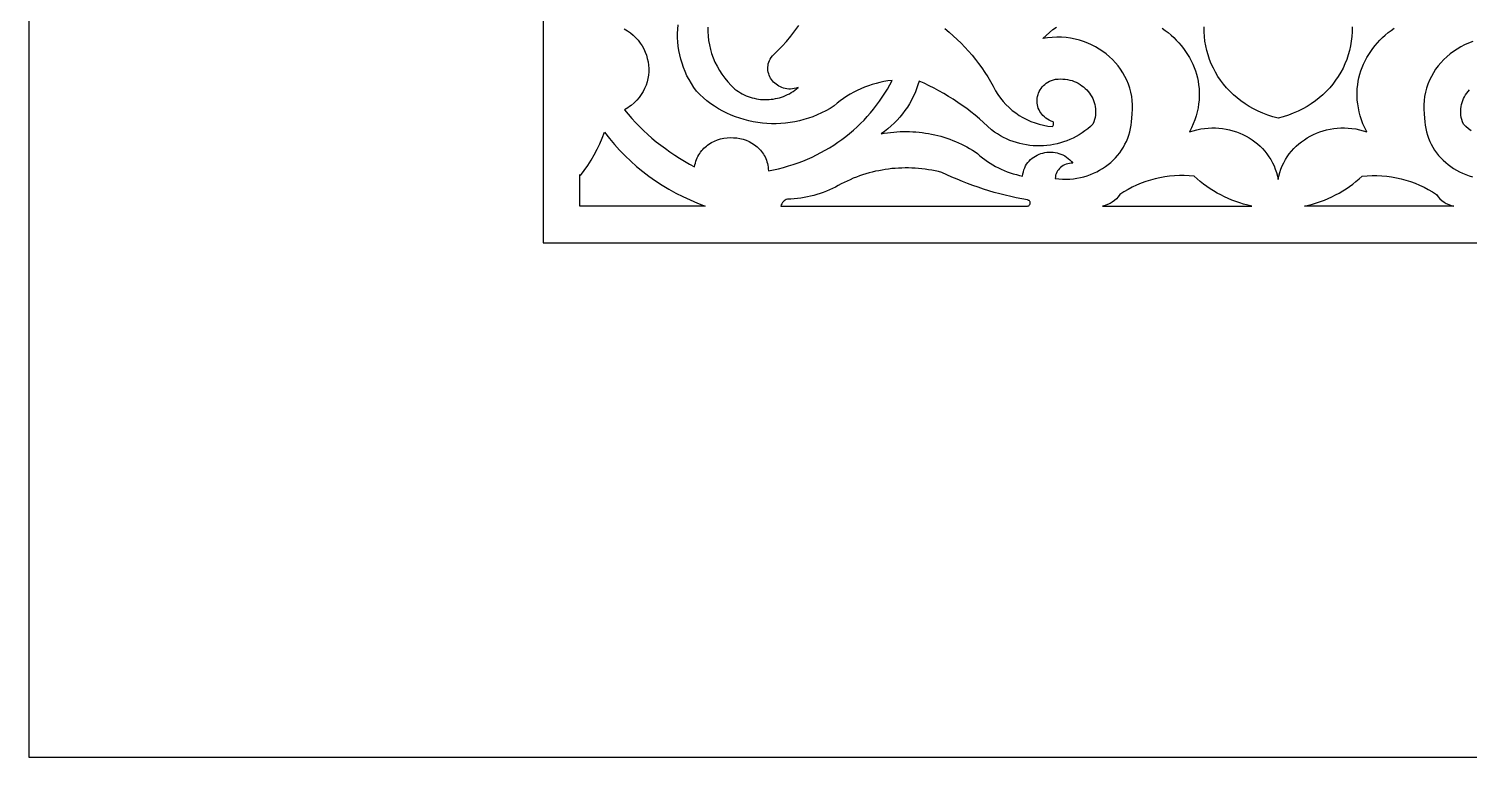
# Model space of a CAD drawing. Extents: x -350 to 350, y -250 to 250.
# Drawn here: x -350 to -193.1, y -250 to -170.7 of the extents above; entities that cross this region are included whole.
import ezdxf

# ---------------------------------------------------------------- set-up
doc = ezdxf.new("R2010")
doc.units = 0
doc.layers.add('BITMAP_LAYER', color=18, linetype='CONTINUOUS')
doc.layers.add('LAYER_2', color=174, linetype='CONTINUOUS')

msp = doc.modelspace()

# ---------------------------------------------------------------- linework, layer by layer
at = {"layer": 'BITMAP_LAYER'}
for points in [[(-350, 100), (-350, -250), (350, -250), (350, 250), (-200, 250)], [(-290, -186.58), (-289.94, -186.67), (-289.52, -186.12), (-289.13, -185.57), (-288.77, -185), (-288.42, -184.42), (-288.11, -183.82), (-287.81, -183.22), (-287.55, -182.6), (-287.3, -181.97), (-286.78, -182.64), (-286.23, -183.29), (-285.66, -183.92), (-285.07, -184.53), (-284.45, -185.12), (-283.81, -185.68), (-283.15, -186.23), (-282.47, -186.74), (-281.76, -187.24), (-281.04, -187.71), (-280.3, -188.16), (-279.55, -188.58), (-278.77, -188.97), (-277.98, -189.34), (-277.18, -189.68), (-276.35, -190), (-289.94, -190), (-290, -190)], [(-241.23, -190), (-241.16, -189.98), (-241.11, -189.96), (-241.06, -189.92), (-241.02, -189.88), (-240.99, -189.83), (-240.97, -189.77), (-240.95, -189.72), (-240.95, -189.66), (-240.95, -189.61), (-240.97, -189.55), (-240.99, -189.5), (-241.03, -189.45), (-241.07, -189.41), (-241.13, -189.38), (-241.19, -189.35), (-241.26, -189.34), (-241.87, -189.22), (-242.47, -189.1), (-243.08, -188.97), (-243.67, -188.82), (-244.27, -188.67), (-244.86, -188.51), (-245.45, -188.33), (-246.04, -188.15), (-246.62, -187.96), (-247.2, -187.75), (-247.77, -187.54), (-248.34, -187.32), (-248.9, -187.09), (-249.47, -186.85), (-250.02, -186.6), (-250.58, -186.34), (-250.93, -186.25), (-251.29, -186.17), (-251.65, -186.1), (-252.02, -186.04), (-252.38, -185.98), (-252.74, -185.94), (-253.1, -185.9), (-253.47, -185.88), (-253.83, -185.86), (-254.2, -185.85), (-254.56, -185.85), (-254.92, -185.86), (-255.29, -185.87), (-255.65, -185.9), (-256.01, -185.93), (-256.37, -185.97), (-256.73, -186.02), (-257.09, -186.08), (-257.45, -186.15), (-257.8, -186.22), (-258.15, -186.31), (-258.5, -186.4), (-258.85, -186.5), (-259.2, -186.61), (-259.54, -186.72), (-259.88, -186.85), (-260.22, -186.98), (-260.55, -187.13), (-260.88, -187.28), (-261.21, -187.43), (-261.53, -187.6), (-261.85, -187.78), (-262.17, -187.94), (-262.49, -188.1), (-262.82, -188.25), (-263.15, -188.39), (-263.49, -188.52), (-263.83, -188.64), (-264.17, -188.75), (-264.52, -188.85), (-264.87, -188.93), (-265.22, -189.01), (-265.58, -189.08), (-265.94, -189.14), (-266.3, -189.18), (-266.66, -189.22), (-267.02, -189.24), (-267.39, -189.26), (-267.52, -189.3), (-267.64, -189.36), (-267.76, -189.44), (-267.86, -189.53), (-267.94, -189.63), (-268.01, -189.75), (-268.06, -189.87), (-268.1, -190)], [(-216.83, -190), (-217.27, -189.9), (-217.71, -189.78), (-218.14, -189.65), (-218.57, -189.51), (-218.99, -189.35), (-219.4, -189.18), (-219.81, -188.99), (-220.21, -188.79), (-220.6, -188.58), (-220.98, -188.36), (-221.36, -188.12), (-221.72, -187.87), (-222.08, -187.61), (-222.43, -187.33), (-222.76, -187.05), (-223.09, -186.75), (-223.63, -186.7), (-224.17, -186.68), (-224.71, -186.68), (-225.25, -186.7), (-225.78, -186.75), (-226.31, -186.82), (-226.83, -186.92), (-227.35, -187.03), (-227.87, -187.17), (-228.37, -187.33), (-228.87, -187.52), (-229.36, -187.72), (-229.84, -187.95), (-230.3, -188.2), (-230.76, -188.47), (-231.2, -188.76), (-231.37, -188.99), (-231.57, -189.2), (-231.78, -189.39), (-232.02, -189.56), (-232.26, -189.71), (-232.53, -189.83), (-232.8, -189.93), (-233.09, -190)], [(-211.08, -190), (-210.64, -189.9), (-210.2, -189.78), (-209.77, -189.65), (-209.34, -189.51), (-208.92, -189.35), (-208.51, -189.18), (-208.1, -188.99), (-207.7, -188.79), (-207.31, -188.58), (-206.92, -188.36), (-206.55, -188.12), (-206.18, -187.87), (-205.83, -187.61), (-205.48, -187.33), (-205.14, -187.05), (-204.81, -186.75), (-204.27, -186.7), (-203.73, -186.68), (-203.2, -186.68), (-202.66, -186.7), (-202.13, -186.75), (-201.6, -186.82), (-201.07, -186.92), (-200.55, -187.03), (-200.04, -187.17), (-199.53, -187.33), (-199.04, -187.52), (-198.55, -187.72), (-198.07, -187.95), (-197.6, -188.2), (-197.15, -188.47), (-196.7, -188.76), (-196.53, -188.99), (-196.34, -189.2), (-196.12, -189.39), (-195.89, -189.56), (-195.64, -189.71), (-195.38, -189.83), (-195.1, -189.93), (-194.81, -190)]]:
    msp.add_lwpolyline(points, close=True, dxfattribs=at)
for points in [[(-285.17, -170.7), (-284.82, -170.91), (-284.49, -171.14), (-284.19, -171.4), (-283.91, -171.67), (-283.65, -171.95), (-283.42, -172.26), (-283.22, -172.57), (-283.04, -172.9), (-282.88, -173.24), (-282.75, -173.58), (-282.65, -173.94), (-282.57, -174.3), (-282.52, -174.66), (-282.5, -175.03), (-282.5, -175.39), (-282.53, -175.76), (-282.59, -176.12), (-282.68, -176.48), (-282.79, -176.84), (-282.94, -177.19), (-283.11, -177.53), (-283.31, -177.86), (-283.54, -178.17), (-283.8, -178.48), (-284.09, -178.77), (-284.41, -179.04), (-284.58, -179.17), (-284.76, -179.3), (-284.95, -179.42), (-285.14, -179.54), (-284.75, -180.01), (-284.35, -180.47), (-283.93, -180.91), (-283.5, -181.35), (-283.06, -181.78), (-282.6, -182.2), (-282.14, -182.6), (-281.67, -183), (-281.18, -183.38), (-280.68, -183.75), (-280.18, -184.11), (-279.66, -184.46), (-279.14, -184.79), (-278.6, -185.12), (-278.06, -185.43), (-277.5, -185.72), (-277.46, -185.52), (-277.41, -185.32), (-277.35, -185.12), (-277.29, -184.94), (-277.21, -184.76), (-277.13, -184.59), (-277.04, -184.42), (-276.94, -184.27), (-276.84, -184.12), (-276.72, -183.97), (-276.61, -183.84), (-276.49, -183.71), (-276.36, -183.58), (-276.22, -183.47), (-276.09, -183.36), (-275.94, -183.26), (-275.64, -183.08), (-275.33, -182.92), (-275, -182.79), (-274.67, -182.69), (-274.32, -182.62), (-273.97, -182.57), (-273.62, -182.55), (-273.26, -182.56), (-272.91, -182.59), (-272.56, -182.65), (-272.22, -182.73), (-271.89, -182.84), (-271.56, -182.98), (-271.26, -183.15), (-270.96, -183.33), (-270.69, -183.55), (-270.56, -183.67), (-270.44, -183.79), (-270.32, -183.92), (-270.21, -184.05), (-270.1, -184.2), (-270, -184.34), (-269.91, -184.5), (-269.83, -184.66), (-269.75, -184.83), (-269.68, -185), (-269.62, -185.18), (-269.57, -185.37), (-269.53, -185.56), (-269.49, -185.76), (-269.47, -185.96), (-269.45, -186.17), (-268.9, -186.06), (-268.35, -185.94), (-267.81, -185.8), (-267.28, -185.64), (-266.75, -185.48), (-266.23, -185.29), (-265.72, -185.1), (-265.21, -184.89), (-264.71, -184.67), (-264.22, -184.43), (-263.74, -184.18), (-263.27, -183.92), (-262.8, -183.65), (-262.35, -183.36), (-261.9, -183.06), (-261.46, -182.75), (-261.03, -182.43), (-260.62, -182.09), (-260.21, -181.75), (-259.81, -181.39), (-259.43, -181.02), (-259.05, -180.65), (-258.69, -180.26), (-258.34, -179.86), (-258, -179.45), (-257.68, -179.03), (-257.36, -178.6), (-257.06, -178.16), (-256.78, -177.71), (-256.5, -177.26), (-256.24, -176.79), (-256, -176.32), (-256.44, -176.38), (-256.88, -176.45), (-257.31, -176.54), (-257.74, -176.65), (-258.16, -176.77), (-258.57, -176.91), (-258.98, -177.06), (-259.39, -177.23), (-259.78, -177.42), (-260.17, -177.61), (-260.55, -177.82), (-260.92, -178.05), (-261.28, -178.29), (-261.63, -178.54), (-261.97, -178.81), (-262.3, -179.09), (-262.75, -179.37), (-263.2, -179.63), (-263.67, -179.87), (-264.14, -180.08), (-264.62, -180.27), (-265.1, -180.45), (-265.59, -180.59), (-266.09, -180.72), (-266.59, -180.83), (-267.09, -180.91), (-267.59, -180.98), (-268.1, -181.02), (-268.6, -181.04), (-269.11, -181.04), (-269.62, -181.02), (-270.12, -180.97), (-270.62, -180.91), (-271.12, -180.83), (-271.61, -180.72), (-272.1, -180.59), (-272.58, -180.45), (-273.06, -180.28), (-273.53, -180.09), (-273.99, -179.89), (-274.44, -179.66), (-274.89, -179.41), (-275.32, -179.14), (-275.74, -178.86), (-276.15, -178.55), (-276.54, -178.22), (-276.92, -177.87), (-277.29, -177.51), (-277.58, -177.09), (-277.85, -176.67), (-278.1, -176.24), (-278.33, -175.81), (-278.53, -175.36), (-278.71, -174.91), (-278.87, -174.46), (-279.01, -174), (-279.12, -173.54), (-279.21, -173.08), (-279.28, -172.61), (-279.33, -172.14), (-279.36, -171.67), (-279.36, -171.21), (-279.34, -170.74), (-279.3, -170.27)], [(-276.05, -170.52), (-276.05, -171.01), (-276.03, -171.49), (-275.97, -171.98), (-275.89, -172.46), (-275.78, -172.94), (-275.64, -173.41), (-275.47, -173.88), (-275.28, -174.34), (-275.05, -174.79), (-274.8, -175.23), (-274.52, -175.66), (-274.21, -176.08), (-273.87, -176.49), (-273.5, -176.89), (-273.1, -177.26), (-272.91, -177.41), (-272.71, -177.54), (-272.51, -177.67), (-272.31, -177.79), (-272.1, -177.89), (-271.89, -177.99), (-271.67, -178.07), (-271.45, -178.15), (-271.23, -178.22), (-271, -178.27), (-270.77, -178.32), (-270.55, -178.36), (-270.32, -178.39), (-270.08, -178.41), (-269.85, -178.41), (-269.62, -178.41), (-269.39, -178.4), (-269.16, -178.38), (-268.93, -178.35), (-268.7, -178.31), (-268.48, -178.26), (-268.25, -178.21), (-268.03, -178.14), (-267.81, -178.06), (-267.6, -177.97), (-267.39, -177.87), (-267.18, -177.77), (-266.98, -177.65), (-266.78, -177.53), (-266.59, -177.39), (-266.4, -177.24), (-266.22, -177.09), (-266.43, -177.16), (-266.64, -177.21), (-266.84, -177.24), (-267.05, -177.26), (-267.24, -177.26), (-267.44, -177.24), (-267.63, -177.21), (-267.81, -177.16), (-267.99, -177.1), (-268.16, -177.03), (-268.33, -176.95), (-268.48, -176.85), (-268.63, -176.74), (-268.77, -176.63), (-268.9, -176.5), (-269.02, -176.37), (-269.13, -176.22), (-269.22, -176.08), (-269.31, -175.92), (-269.38, -175.76), (-269.43, -175.59), (-269.48, -175.42), (-269.51, -175.25), (-269.52, -175.07), (-269.52, -174.89), (-269.5, -174.71), (-269.47, -174.53), (-269.42, -174.35), (-269.35, -174.17), (-269.26, -174), (-269.15, -173.82), (-269.02, -173.65), (-268.49, -173.14), (-267.98, -172.61), (-267.49, -172.07), (-267.02, -171.51), (-266.57, -170.94), (-266.14, -170.35)], [(-250.24, -170.68), (-249.78, -171.07), (-249.33, -171.46), (-248.9, -171.86), (-248.48, -172.28), (-248.07, -172.7), (-247.68, -173.14), (-247.29, -173.58), (-246.92, -174.04), (-246.57, -174.5), (-246.22, -174.97), (-245.89, -175.46), (-245.58, -175.95), (-245.28, -176.45), (-244.99, -176.95), (-244.72, -177.47), (-244.47, -177.87), (-244.2, -178.25), (-243.91, -178.61), (-243.6, -178.96), (-243.26, -179.28), (-242.91, -179.59), (-242.53, -179.87), (-242.14, -180.13), (-241.74, -180.37), (-241.32, -180.59), (-240.88, -180.78), (-240.43, -180.95), (-239.97, -181.09), (-239.5, -181.2), (-239.02, -181.29), (-238.53, -181.35), (-238.49, -181.29), (-238.46, -181.23), (-238.43, -181.17), (-238.42, -181.1), (-238.41, -181.03), (-238.41, -180.97), (-238.42, -180.9), (-238.44, -180.83), (-238.67, -180.75), (-238.88, -180.66), (-239.07, -180.55), (-239.25, -180.43), (-239.41, -180.3), (-239.56, -180.16), (-239.69, -180.01), (-239.81, -179.86), (-239.91, -179.69), (-239.99, -179.52), (-240.07, -179.35), (-240.12, -179.17), (-240.16, -178.98), (-240.19, -178.8), (-240.2, -178.61), (-240.2, -178.43), (-240.18, -178.24), (-240.15, -178.06), (-240.1, -177.87), (-240.04, -177.7), (-239.97, -177.52), (-239.88, -177.35), (-239.77, -177.19), (-239.65, -177.04), (-239.52, -176.89), (-239.37, -176.76), (-239.21, -176.63), (-239.03, -176.52), (-238.84, -176.42), (-238.64, -176.33), (-238.42, -176.26), (-238.19, -176.2), (-237.92, -176.17), (-237.65, -176.16), (-237.39, -176.17), (-237.13, -176.19), (-236.88, -176.23), (-236.64, -176.28), (-236.4, -176.35), (-236.17, -176.44), (-235.94, -176.53), (-235.73, -176.64), (-235.52, -176.76), (-235.33, -176.9), (-235.14, -177.04), (-234.96, -177.19), (-234.8, -177.36), (-234.64, -177.53), (-234.5, -177.71), (-234.37, -177.9), (-234.25, -178.1), (-234.15, -178.31), (-234.06, -178.52), (-233.98, -178.73), (-233.92, -178.95), (-233.88, -179.18), (-233.85, -179.41), (-233.83, -179.64), (-233.84, -179.88), (-233.86, -180.11), (-233.89, -180.35), (-233.95, -180.59), (-234.03, -180.83), (-234.12, -181.07), (-234.4, -181.34), (-234.69, -181.59), (-234.99, -181.82), (-235.3, -182.04), (-235.62, -182.24), (-235.94, -182.43), (-236.28, -182.6), (-236.62, -182.76), (-236.96, -182.9), (-237.31, -183.02), (-237.67, -183.13), (-238.03, -183.23), (-238.4, -183.3), (-238.76, -183.37), (-239.13, -183.41), (-239.51, -183.44), (-239.88, -183.45), (-240.25, -183.45), (-240.63, -183.43), (-241, -183.4), (-241.37, -183.35), (-241.74, -183.28), (-242.1, -183.19), (-242.46, -183.09), (-242.82, -182.98), (-243.18, -182.85), (-243.52, -182.7), (-243.87, -182.53), (-244.2, -182.35), (-244.53, -182.15), (-244.85, -181.94), (-245.16, -181.7), (-245.59, -181.29), (-246.03, -180.89), (-246.47, -180.5), (-246.93, -180.12), (-247.4, -179.75), (-247.87, -179.39), (-248.35, -179.04), (-248.85, -178.71), (-249.35, -178.38), (-249.85, -178.06), (-250.37, -177.75), (-250.89, -177.46), (-251.42, -177.18), (-251.96, -176.9), (-252.51, -176.64), (-253.06, -176.4), (-253.19, -176.82), (-253.33, -177.25), (-253.49, -177.66), (-253.68, -178.07), (-253.88, -178.47), (-254.1, -178.86), (-254.33, -179.24), (-254.59, -179.61), (-254.86, -179.96), (-255.14, -180.31), (-255.45, -180.65), (-255.77, -180.97), (-256.1, -181.28), (-256.45, -181.58), (-256.81, -181.87), (-257.19, -182.14), (-256.85, -182.08), (-256.5, -182.02), (-256.16, -181.98), (-255.81, -181.94), (-255.46, -181.92), (-255.12, -181.9), (-254.77, -181.89), (-254.42, -181.88), (-254.08, -181.89), (-253.73, -181.91), (-253.39, -181.93), (-253.05, -181.96), (-252.71, -182), (-252.37, -182.05), (-252.03, -182.11), (-251.69, -182.17), (-251.35, -182.24), (-251.02, -182.33), (-250.69, -182.41), (-250.36, -182.51), (-250.04, -182.62), (-249.71, -182.73), (-249.39, -182.85), (-249.08, -182.98), (-248.76, -183.12), (-248.45, -183.26), (-248.15, -183.41), (-247.85, -183.57), (-247.55, -183.74), (-247.25, -183.92), (-246.96, -184.1), (-246.68, -184.29), (-246.42, -184.52), (-246.16, -184.74), (-245.88, -184.95), (-245.6, -185.15), (-245.32, -185.34), (-245.02, -185.52), (-244.72, -185.69), (-244.42, -185.85), (-244.1, -186), (-243.79, -186.13), (-243.46, -186.26), (-243.13, -186.38), (-242.8, -186.49), (-242.46, -186.58), (-242.12, -186.67), (-241.78, -186.74), (-241.75, -186.5), (-241.7, -186.27), (-241.63, -186.04), (-241.55, -185.83), (-241.45, -185.63), (-241.34, -185.44), (-241.21, -185.26), (-241.07, -185.1), (-240.91, -184.95), (-240.74, -184.8), (-240.57, -184.68), (-240.38, -184.56), (-240.19, -184.46), (-239.99, -184.37), (-239.78, -184.29), (-239.57, -184.23), (-239.36, -184.18), (-239.14, -184.15), (-238.92, -184.13), (-238.69, -184.13), (-238.47, -184.14), (-238.25, -184.17), (-238.03, -184.21), (-237.82, -184.27), (-237.6, -184.35), (-237.39, -184.44), (-237.19, -184.55), (-237, -184.67), (-236.81, -184.81), (-236.63, -184.97), (-236.47, -185.15), (-236.31, -185.35), (-236.5, -185.35), (-236.68, -185.36), (-236.86, -185.4), (-237.03, -185.45), (-237.2, -185.52), (-237.35, -185.6), (-237.5, -185.69), (-237.64, -185.79), (-237.76, -185.91), (-237.87, -186.04), (-237.97, -186.18), (-238.06, -186.33), (-238.12, -186.48), (-238.18, -186.65), (-238.21, -186.82), (-238.23, -186.99), (-237.82, -187.04), (-237.42, -187.07), (-237.02, -187.07), (-236.63, -187.06), (-236.24, -187.02), (-235.86, -186.97), (-235.48, -186.9), (-235.11, -186.81), (-234.75, -186.7), (-234.4, -186.58), (-234.05, -186.43), (-233.71, -186.27), (-233.39, -186.1), (-233.07, -185.91), (-232.76, -185.71), (-232.47, -185.49), (-232.19, -185.25), (-231.92, -185.01), (-231.67, -184.75), (-231.43, -184.48), (-231.21, -184.2), (-231, -183.9), (-230.8, -183.6), (-230.63, -183.28), (-230.47, -182.96), (-230.33, -182.62), (-230.21, -182.28), (-230.11, -181.92), (-230.02, -181.57), (-229.96, -181.2), (-229.92, -180.82), (-229.9, -180.44), (-229.84, -179.95), (-229.81, -179.47), (-229.81, -178.99), (-229.84, -178.52), (-229.9, -178.06), (-229.99, -177.6), (-230.11, -177.16), (-230.26, -176.72), (-230.43, -176.3), (-230.63, -175.89), (-230.86, -175.5), (-231.11, -175.11), (-231.38, -174.75), (-231.67, -174.4), (-231.99, -174.06), (-232.32, -173.74), (-232.68, -173.44), (-233.05, -173.17), (-233.43, -172.91), (-233.84, -172.67), (-234.26, -172.45), (-234.69, -172.26), (-235.14, -172.09), (-235.6, -171.94), (-236.07, -171.82), (-236.55, -171.73), (-237.04, -171.66), (-237.53, -171.63), (-238.04, -171.62), (-238.55, -171.64), (-239.07, -171.69), (-239.59, -171.77), (-239.23, -171.42), (-238.86, -171.09), (-238.48, -170.79), (-238.1, -170.51)], [(-226.57, -170.64), (-226.24, -170.88), (-225.93, -171.12), (-225.62, -171.38), (-225.32, -171.65), (-225.04, -171.94), (-224.77, -172.23), (-224.51, -172.53), (-224.26, -172.84), (-224.03, -173.16), (-223.82, -173.49), (-223.61, -173.83), (-223.43, -174.18), (-223.26, -174.54), (-223.11, -174.9), (-222.97, -175.27), (-222.85, -175.65), (-222.75, -176.03), (-222.67, -176.42), (-222.61, -176.82), (-222.57, -177.22), (-222.55, -177.63), (-222.55, -178.05), (-222.57, -178.46), (-222.62, -178.89), (-222.68, -179.31), (-222.77, -179.74), (-222.89, -180.17), (-223.03, -180.61), (-223.19, -181.05), (-223.38, -181.49), (-223.59, -181.93), (-223.19, -181.8), (-222.79, -181.69), (-222.39, -181.61), (-221.99, -181.55), (-221.59, -181.51), (-221.19, -181.49), (-220.79, -181.49), (-220.4, -181.51), (-220.01, -181.55), (-219.62, -181.62), (-219.24, -181.7), (-218.87, -181.8), (-218.5, -181.92), (-218.14, -182.06), (-217.79, -182.21), (-217.45, -182.38), (-217.12, -182.57), (-216.8, -182.78), (-216.49, -183), (-216.2, -183.23), (-215.92, -183.49), (-215.65, -183.75), (-215.4, -184.03), (-215.17, -184.33), (-214.95, -184.63), (-214.75, -184.95), (-214.56, -185.29), (-214.4, -185.63), (-214.26, -185.99), (-214.13, -186.36), (-214.03, -186.73), (-213.95, -187.12), (-213.87, -186.73), (-213.77, -186.36), (-213.65, -185.99), (-213.5, -185.63), (-213.34, -185.29), (-213.16, -184.95), (-212.96, -184.63), (-212.74, -184.33), (-212.5, -184.03), (-212.25, -183.75), (-211.99, -183.49), (-211.7, -183.23), (-211.41, -183), (-211.1, -182.78), (-210.78, -182.57), (-210.45, -182.38), (-210.11, -182.21), (-209.76, -182.06), (-209.41, -181.92), (-209.04, -181.8), (-208.67, -181.7), (-208.28, -181.62), (-207.9, -181.55), (-207.51, -181.51), (-207.11, -181.49), (-206.72, -181.49), (-206.32, -181.51), (-205.92, -181.55), (-205.51, -181.61), (-205.11, -181.69), (-204.71, -181.8), (-204.31, -181.93), (-204.53, -181.49), (-204.72, -181.05), (-204.88, -180.61), (-205.02, -180.17), (-205.13, -179.74), (-205.22, -179.31), (-205.29, -178.89), (-205.33, -178.46), (-205.36, -178.05), (-205.36, -177.63), (-205.34, -177.22), (-205.29, -176.82), (-205.23, -176.42), (-205.15, -176.03), (-205.05, -175.65), (-204.94, -175.27), (-204.8, -174.9), (-204.65, -174.54), (-204.48, -174.18), (-204.29, -173.83), (-204.09, -173.49), (-203.87, -173.16), (-203.64, -172.84), (-203.4, -172.53), (-203.14, -172.23), (-202.87, -171.94), (-202.58, -171.65), (-202.29, -171.38), (-201.98, -171.12), (-201.66, -170.88), (-201.33, -170.64)], [(-205.91, -170.5), (-205.91, -171.02), (-205.93, -171.53), (-205.99, -172.05), (-206.07, -172.55), (-206.18, -173.06), (-206.32, -173.55), (-206.48, -174.03), (-206.68, -174.51), (-206.89, -174.98), (-207.13, -175.43), (-207.4, -175.88), (-207.69, -176.31), (-208, -176.72), (-208.34, -177.12), (-208.7, -177.51), (-209.08, -177.88), (-209.48, -178.23), (-209.9, -178.56), (-210.34, -178.87), (-210.8, -179.16), (-211.28, -179.43), (-211.78, -179.68), (-212.3, -179.9), (-212.83, -180.1), (-213.39, -180.27), (-213.95, -180.42), (-214.52, -180.27), (-215.07, -180.1), (-215.61, -179.9), (-216.12, -179.68), (-216.62, -179.43), (-217.1, -179.16), (-217.56, -178.87), (-218.01, -178.56), (-218.43, -178.23), (-218.83, -177.88), (-219.21, -177.51), (-219.57, -177.12), (-219.9, -176.72), (-220.22, -176.31), (-220.51, -175.88), (-220.77, -175.43), (-221.01, -174.98), (-221.23, -174.51), (-221.42, -174.03), (-221.59, -173.55), (-221.72, -173.06), (-221.83, -172.55), (-221.92, -172.05), (-221.97, -171.53), (-222, -171.02), (-222, -170.5)], [(-192.77, -172.09), (-193.21, -172.26), (-193.65, -172.45), (-194.07, -172.67), (-194.47, -172.91), (-194.86, -173.17), (-195.23, -173.44), (-195.58, -173.74), (-195.92, -174.06), (-196.23, -174.4), (-196.53, -174.75), (-196.8, -175.11), (-197.05, -175.5), (-197.27, -175.89), (-197.47, -176.3), (-197.65, -176.72), (-197.79, -177.16), (-197.91, -177.6), (-198.01, -178.06), (-198.07, -178.52), (-198.1, -178.99), (-198.1, -179.47), (-198.07, -179.95), (-198, -180.44), (-197.98, -180.82), (-197.94, -181.2), (-197.88, -181.57), (-197.8, -181.92), (-197.7, -182.28), (-197.58, -182.62), (-197.44, -182.96), (-197.28, -183.28), (-197.1, -183.6), (-196.91, -183.9), (-196.7, -184.2), (-196.48, -184.48), (-196.24, -184.75), (-195.98, -185.01), (-195.71, -185.25), (-195.43, -185.49), (-195.14, -185.71), (-194.84, -185.91), (-194.52, -186.1), (-194.19, -186.27), (-193.86, -186.43), (-193.51, -186.58), (-193.16, -186.7), (-192.79, -186.81)], [(-192.92, -181.82), (-193.21, -181.59), (-193.5, -181.34), (-193.78, -181.07), (-193.88, -180.83), (-193.95, -180.59), (-194.01, -180.35), (-194.05, -180.11), (-194.07, -179.88), (-194.07, -179.64), (-194.06, -179.41), (-194.03, -179.18), (-193.98, -178.95), (-193.92, -178.73), (-193.85, -178.52), (-193.76, -178.31), (-193.65, -178.1), (-193.54, -177.9), (-193.41, -177.71), (-193.26, -177.53), (-193.11, -177.36)]]:
    msp.add_lwpolyline(points, dxfattribs=at)
at = {"layer": 'LAYER_2'}
msp.add_lwpolyline([(294, 194), (-176.8, 194), (-294, 76.8), (-294, -194), (294, -194)], close=True, dxfattribs=at)

doc.saveas('drawing.dxf')
